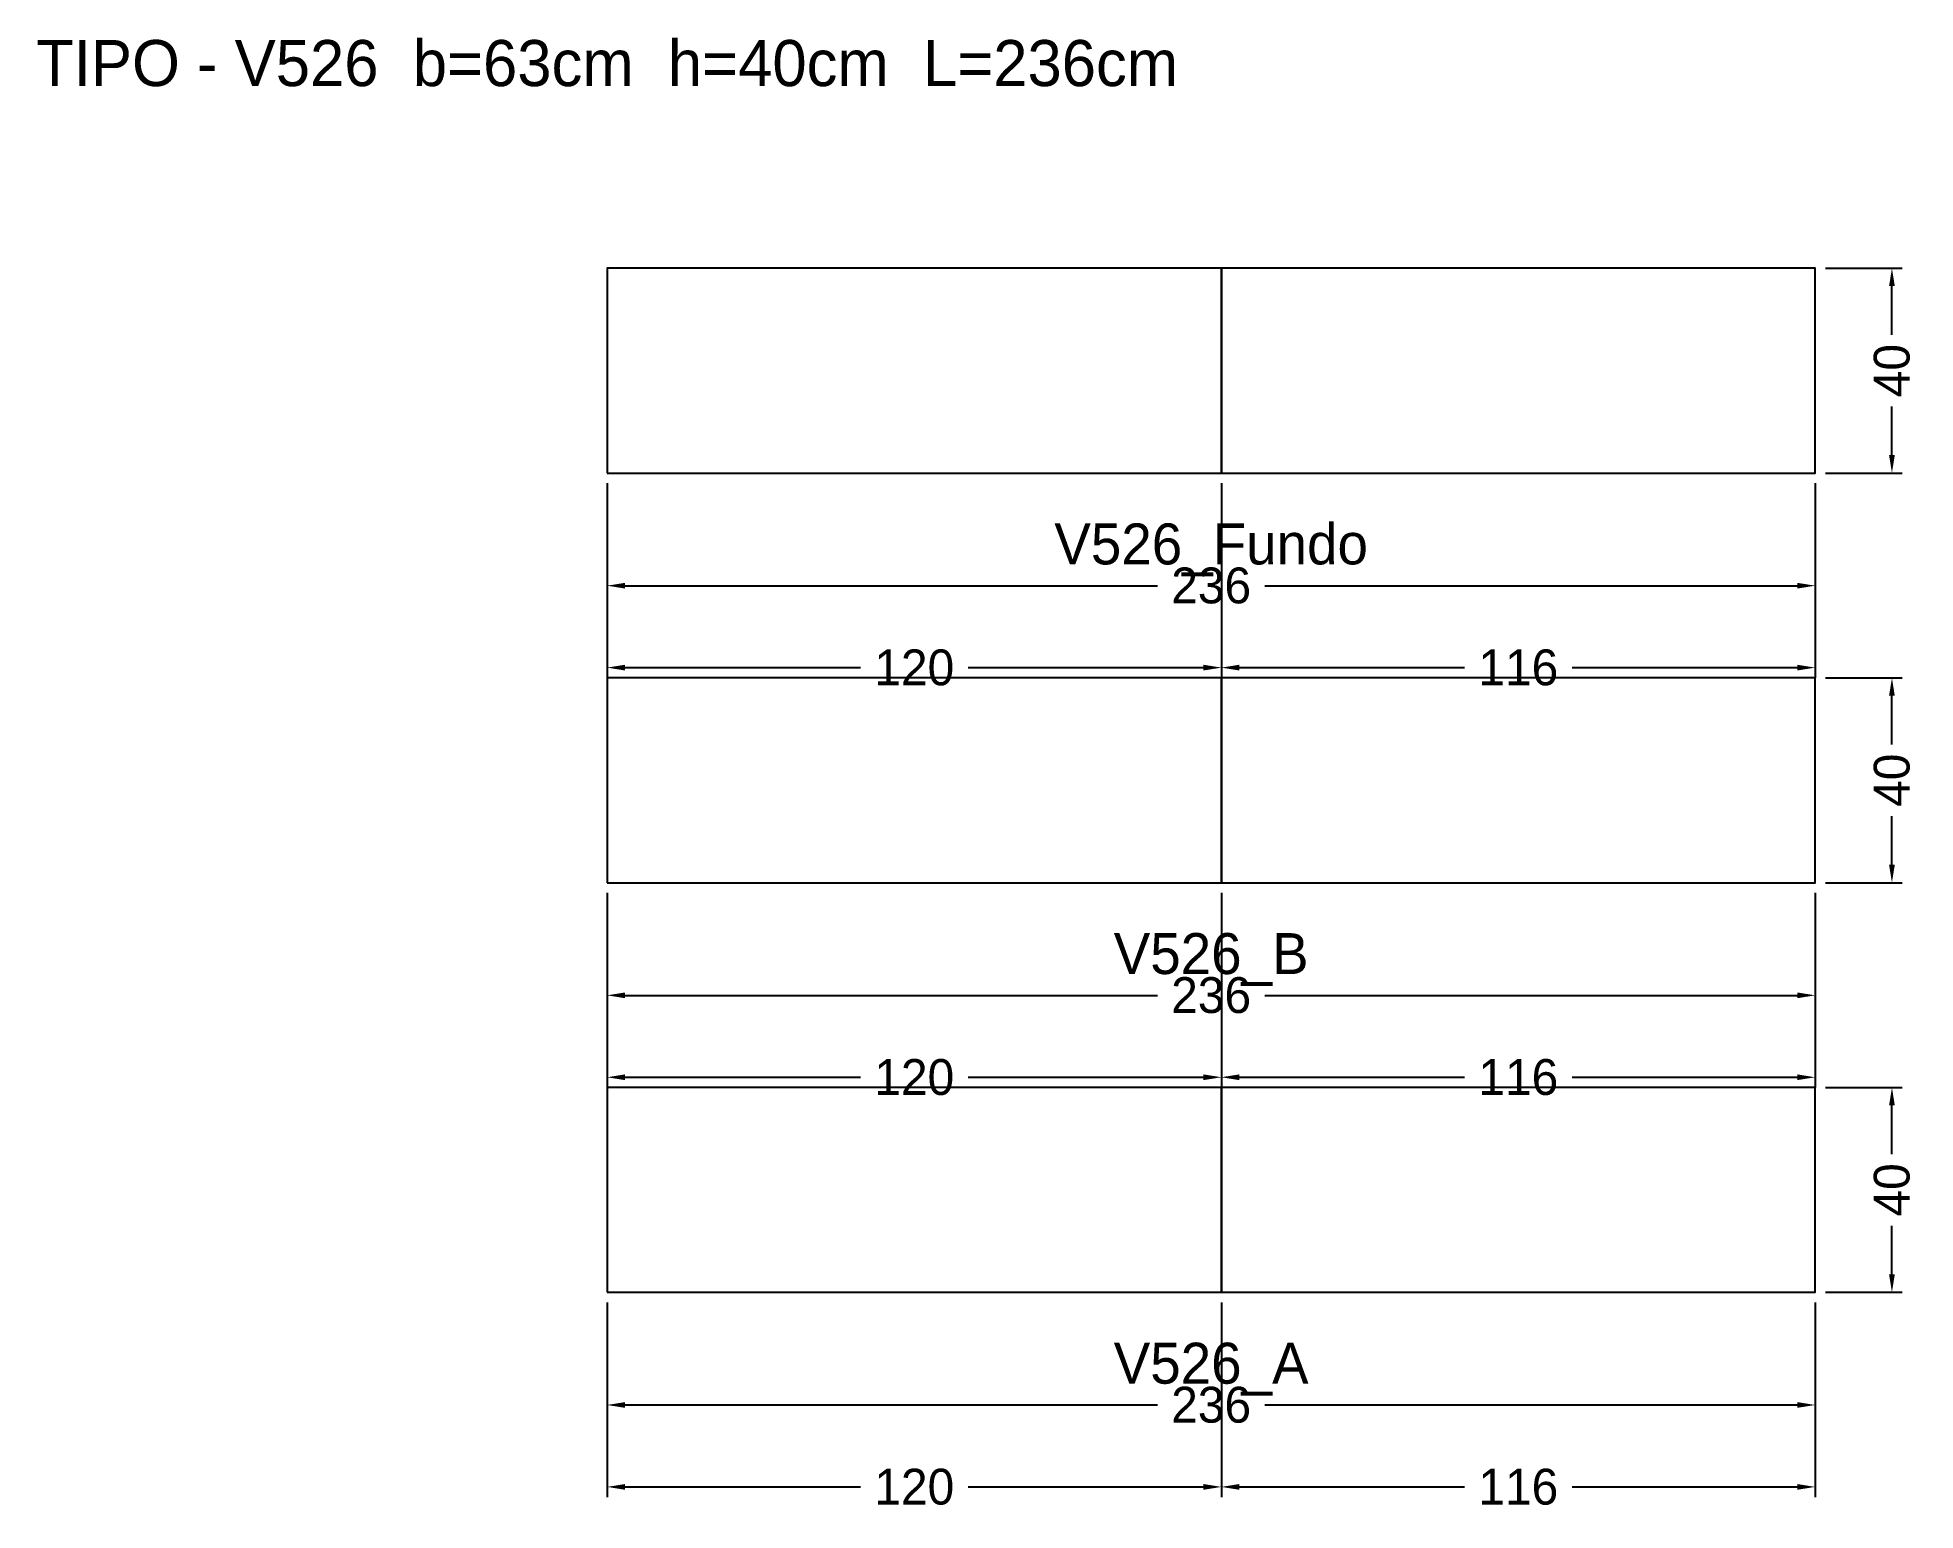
# Model space of a CAD drawing. Header units: metres. Extents: x -111 to 256, y -43 to 245.
import ezdxf

# ---------------------------------------------------------------- set-up
doc = ezdxf.new("R2010")
doc.units = ezdxf.units.M
for name, color, linetype in [('COTA', 3, 'Continuous'), ('NOMENCLATURA', 2, 'Continuous'), ('Paineis', 7, 'Continuous'), ('Texto Secao', 2, 'Continuous')]:
    doc.layers.add(name, color=color, linetype=linetype)
doc.dimstyles.new('COTA_VIG', dxfattribs={"dimtxt": 7, "dimasz": 3.5, "dimexe": 2, "dimexo": 2, "dimgap": 1.5, "dimtad": 1, "dimdec": 1, "dimcen": 2.5, "dimclrd": 3, "dimclre": 3, "dimclrt": 3, "dimazin": 3, "dimtfac": 1, "dimtmove": 0, "dimatfit": 3})

# ---------------------------------------------------------------- blocks, each defined once
blk = doc.blocks.new('_CLOSEDFILLED')
at = {"color": 0, "linetype": 'BYBLOCK'}
blk.add_solid([(-1, 0.16), (0, 0), (-1, -0.16)], dxfattribs=at)
blk = doc.blocks.new('*D1')
at = {"color": 3}
for p, q in [((0, -2), (0, -24)), ((236, -2), (236, -24)), ((3.5, -22), (107.5, -22)), ((128.5, -22), (232.5, -22))]:
    blk.add_line(p, q, dxfattribs=at)
at = {"layer": 'Defpoints'}
for p in [(0, 0), (236, 0), (0, -22)]:
    blk.add_point(p, dxfattribs=at)
at = {"layer": 'COTA', "color": 3, "xscale": 3.5, "yscale": 3.5, "rotation": 180}
blk.add_blockref('_CLOSEDFILLED', (0, -22), dxfattribs=at)
at = {"layer": 'COTA', "color": 3, "xscale": 3.5, "yscale": 3.5}
blk.add_blockref('_CLOSEDFILLED', (236, -22), dxfattribs=at)
at = {"layer": 'COTA', "color": 3, "insert": (118, -22), "char_height": 7, "attachment_point": 5}
blk.add_mtext('236', dxfattribs=at)
blk = doc.blocks.new('*D2')
at = {"color": 3}
for p, q in [((0, -2), (0, -40)), ((120, -2), (120, -40)), ((3.5, -38), (49.5, -38)), ((70.5, -38), (116.5, -38))]:
    blk.add_line(p, q, dxfattribs=at)
at = {"layer": 'Defpoints'}
for p in [(0, 0), (120, 0), (0, -38)]:
    blk.add_point(p, dxfattribs=at)
at = {"layer": 'COTA', "color": 3, "xscale": 3.5, "yscale": 3.5, "rotation": 180}
blk.add_blockref('_CLOSEDFILLED', (0, -38), dxfattribs=at)
at = {"layer": 'COTA', "color": 3, "xscale": 3.5, "yscale": 3.5}
blk.add_blockref('_CLOSEDFILLED', (120, -38), dxfattribs=at)
at = {"layer": 'COTA', "color": 3, "insert": (60, -38), "char_height": 7, "attachment_point": 5}
blk.add_mtext('120', dxfattribs=at)
blk = doc.blocks.new('*D3')
at = {"color": 3}
for p, q in [((120, -2), (120, -40)), ((236, -2), (236, -40)), ((123.5, -38), (167.5, -38)), ((188.5, -38), (232.5, -38))]:
    blk.add_line(p, q, dxfattribs=at)
at = {"layer": 'Defpoints'}
for p in [(120, 0), (236, 0), (120, -38)]:
    blk.add_point(p, dxfattribs=at)
at = {"layer": 'COTA', "color": 3, "xscale": 3.5, "yscale": 3.5, "rotation": 180}
blk.add_blockref('_CLOSEDFILLED', (120, -38), dxfattribs=at)
at = {"layer": 'COTA', "color": 3, "xscale": 3.5, "yscale": 3.5}
blk.add_blockref('_CLOSEDFILLED', (236, -38), dxfattribs=at)
at = {"layer": 'COTA', "color": 3, "insert": (178, -38), "char_height": 7, "attachment_point": 5}
blk.add_mtext('116', dxfattribs=at)
blk = doc.blocks.new('*D4')
at = {"color": 3}
for p, q in [((238, 40), (253, 40)), ((251, 27), (251, 36.5)), ((251, 3.5), (251, 13)), ((238, 0), (253, 0))]:
    blk.add_line(p, q, dxfattribs=at)
at = {"layer": 'Defpoints'}
for p in [(236, 40), (236, 0), (251, 0)]:
    blk.add_point(p, dxfattribs=at)
at = {"layer": 'COTA', "color": 3, "xscale": 3.5, "yscale": 3.5}
for p, rotation in [((251, 40), 90), ((251, 0), 270)]:
    blk.add_blockref('_CLOSEDFILLED', p, dxfattribs=dict(at, rotation=rotation))
at = {"layer": 'COTA', "color": 3, "insert": (251, 20), "char_height": 7, "attachment_point": 5, "rotation": 90}
blk.add_mtext('40', dxfattribs=at)
blk = doc.blocks.new('*D5')
at = {"color": 3}
for p, q in [((0, 78), (0, 56)), ((236, 78), (236, 56)), ((3.5, 58), (107.5, 58)), ((128.5, 58), (232.5, 58))]:
    blk.add_line(p, q, dxfattribs=at)
at = {"layer": 'Defpoints'}
for p in [(0, 80), (236, 80), (0, 58)]:
    blk.add_point(p, dxfattribs=at)
at = {"layer": 'COTA', "color": 3, "xscale": 3.5, "yscale": 3.5, "rotation": 180}
blk.add_blockref('_CLOSEDFILLED', (0, 58), dxfattribs=at)
at = {"layer": 'COTA', "color": 3, "xscale": 3.5, "yscale": 3.5}
blk.add_blockref('_CLOSEDFILLED', (236, 58), dxfattribs=at)
at = {"layer": 'COTA', "color": 3, "insert": (118, 58), "char_height": 7, "attachment_point": 5}
blk.add_mtext('236', dxfattribs=at)
blk = doc.blocks.new('*D6')
at = {"color": 3}
for p, q in [((0, 78), (0, 40)), ((120, 78), (120, 40)), ((3.5, 42), (49.5, 42)), ((70.5, 42), (116.5, 42))]:
    blk.add_line(p, q, dxfattribs=at)
at = {"layer": 'Defpoints'}
for p in [(0, 80), (120, 80), (0, 42)]:
    blk.add_point(p, dxfattribs=at)
at = {"layer": 'COTA', "color": 3, "xscale": 3.5, "yscale": 3.5, "rotation": 180}
blk.add_blockref('_CLOSEDFILLED', (0, 42), dxfattribs=at)
at = {"layer": 'COTA', "color": 3, "xscale": 3.5, "yscale": 3.5}
blk.add_blockref('_CLOSEDFILLED', (120, 42), dxfattribs=at)
at = {"layer": 'COTA', "color": 3, "insert": (60, 42), "char_height": 7, "attachment_point": 5}
blk.add_mtext('120', dxfattribs=at)
blk = doc.blocks.new('*D7')
at = {"color": 3}
for p, q in [((120, 78), (120, 40)), ((236, 78), (236, 40)), ((123.5, 42), (167.5, 42)), ((188.5, 42), (232.5, 42))]:
    blk.add_line(p, q, dxfattribs=at)
at = {"layer": 'Defpoints'}
for p in [(120, 80), (236, 80), (120, 42)]:
    blk.add_point(p, dxfattribs=at)
at = {"layer": 'COTA', "color": 3, "xscale": 3.5, "yscale": 3.5, "rotation": 180}
blk.add_blockref('_CLOSEDFILLED', (120, 42), dxfattribs=at)
at = {"layer": 'COTA', "color": 3, "xscale": 3.5, "yscale": 3.5}
blk.add_blockref('_CLOSEDFILLED', (236, 42), dxfattribs=at)
at = {"layer": 'COTA', "color": 3, "insert": (178, 42), "char_height": 7, "attachment_point": 5}
blk.add_mtext('116', dxfattribs=at)
blk = doc.blocks.new('*D8')
at = {"color": 3}
for p, q in [((238, 120), (253, 120)), ((251, 107), (251, 116.5)), ((251, 83.5), (251, 93)), ((238, 80), (253, 80))]:
    blk.add_line(p, q, dxfattribs=at)
at = {"layer": 'Defpoints'}
for p in [(236, 120), (236, 80), (251, 80)]:
    blk.add_point(p, dxfattribs=at)
at = {"layer": 'COTA', "color": 3, "xscale": 3.5, "yscale": 3.5}
for p, rotation in [((251, 120), 90), ((251, 80), 270)]:
    blk.add_blockref('_CLOSEDFILLED', p, dxfattribs=dict(at, rotation=rotation))
at = {"layer": 'COTA', "color": 3, "insert": (251, 100), "char_height": 7, "attachment_point": 5, "rotation": 90}
blk.add_mtext('40', dxfattribs=at)
blk = doc.blocks.new('*D9')
at = {"color": 3}
for p, q in [((0, 158), (0, 136)), ((236, 158), (236, 136)), ((3.5, 138), (107.5, 138)), ((128.5, 138), (232.5, 138))]:
    blk.add_line(p, q, dxfattribs=at)
at = {"layer": 'Defpoints'}
for p in [(0, 160), (236, 160), (0, 138)]:
    blk.add_point(p, dxfattribs=at)
at = {"layer": 'COTA', "color": 3, "xscale": 3.5, "yscale": 3.5, "rotation": 180}
blk.add_blockref('_CLOSEDFILLED', (0, 138), dxfattribs=at)
at = {"layer": 'COTA', "color": 3, "xscale": 3.5, "yscale": 3.5}
blk.add_blockref('_CLOSEDFILLED', (236, 138), dxfattribs=at)
at = {"layer": 'COTA', "color": 3, "insert": (118, 138), "char_height": 7, "attachment_point": 5}
blk.add_mtext('236', dxfattribs=at)
blk = doc.blocks.new('*D10')
at = {"color": 3}
for p, q in [((0, 158), (0, 120)), ((120, 158), (120, 120)), ((3.5, 122), (49.5, 122)), ((70.5, 122), (116.5, 122))]:
    blk.add_line(p, q, dxfattribs=at)
at = {"layer": 'Defpoints'}
for p in [(0, 160), (120, 160), (0, 122)]:
    blk.add_point(p, dxfattribs=at)
at = {"layer": 'COTA', "color": 3, "xscale": 3.5, "yscale": 3.5, "rotation": 180}
blk.add_blockref('_CLOSEDFILLED', (0, 122), dxfattribs=at)
at = {"layer": 'COTA', "color": 3, "xscale": 3.5, "yscale": 3.5}
blk.add_blockref('_CLOSEDFILLED', (120, 122), dxfattribs=at)
at = {"layer": 'COTA', "color": 3, "insert": (60, 122), "char_height": 7, "attachment_point": 5}
blk.add_mtext('120', dxfattribs=at)
blk = doc.blocks.new('*D11')
at = {"color": 3}
for p, q in [((120, 158), (120, 120)), ((236, 158), (236, 120)), ((123.5, 122), (167.5, 122)), ((188.5, 122), (232.5, 122))]:
    blk.add_line(p, q, dxfattribs=at)
at = {"layer": 'Defpoints'}
for p in [(120, 160), (236, 160), (120, 122)]:
    blk.add_point(p, dxfattribs=at)
at = {"layer": 'COTA', "color": 3, "xscale": 3.5, "yscale": 3.5, "rotation": 180}
blk.add_blockref('_CLOSEDFILLED', (120, 122), dxfattribs=at)
at = {"layer": 'COTA', "color": 3, "xscale": 3.5, "yscale": 3.5}
blk.add_blockref('_CLOSEDFILLED', (236, 122), dxfattribs=at)
at = {"layer": 'COTA', "color": 3, "insert": (178, 122), "char_height": 7, "attachment_point": 5}
blk.add_mtext('116', dxfattribs=at)
blk = doc.blocks.new('*D12')
at = {"color": 3}
for p, q in [((238, 200), (253, 200)), ((251, 187), (251, 196.5)), ((251, 163.5), (251, 173)), ((238, 160), (253, 160))]:
    blk.add_line(p, q, dxfattribs=at)
at = {"layer": 'Defpoints'}
for p in [(236, 200), (236, 160), (251, 160)]:
    blk.add_point(p, dxfattribs=at)
at = {"layer": 'COTA', "color": 3, "xscale": 3.5, "yscale": 3.5}
for p, rotation in [((251, 200), 90), ((251, 160), 270)]:
    blk.add_blockref('_CLOSEDFILLED', p, dxfattribs=dict(at, rotation=rotation))
at = {"layer": 'COTA', "color": 3, "insert": (251, 180), "char_height": 7, "attachment_point": 5, "rotation": 90}
blk.add_mtext('40', dxfattribs=at)

msp = doc.modelspace()

# ---------------------------------------------------------------- linework, layer by layer
at = {"layer": 'Paineis'}
for points in [[(0, 160), (120, 160), (120, 200), (0, 200)], [(120, 160), (236, 160), (236, 200), (120, 200)], [(0, 80), (120, 80), (120, 120), (0, 120)], [(120, 80), (236, 80), (236, 120), (120, 120)], [(0, 0), (120, 0), (120, 40), (0, 40)], [(120, 0), (236, 0), (236, 40), (120, 40)]]:
    msp.add_lwpolyline(points, close=True, dxfattribs=at)

# ---------------------------------------------------------------- texts
at = {"layer": 'NOMENCLATURA', "insert": (0, 240), "char_height": 9, "width": 256, "attachment_point": 5}
msp.add_mtext('TIPO - V526  b=63cm  h=40cm  L=236cm', dxfattribs=at)
at = {"layer": 'Texto Secao', "char_height": 8, "width": 256, "attachment_point": 5}
for s, insert in [('V526_Fundo', (118, 145)), ('V526_B', (118, 65)), ('V526_A', (118, -15))]:
    msp.add_mtext(s, dxfattribs=dict(at, insert=insert))

# ---------------------------------------------------------------- dimensions: what is measured, and where the dimension line sits
at = {"layer": 'COTA'}
for base, p1, p2, picture, middle in [((251, 160), (236, 160), (236, 200), '*D12', (251, 180)), ((251, 80), (236, 80), (236, 120), '*D8', (251, 100)), ((251, 0), (236, 0), (236, 40), '*D4', (251, 20))]:
    dim = msp.add_linear_dim(base=base, p1=p1, p2=p2, angle=90, dimstyle='COTA_VIG', dxfattribs=at)
    dim.commit()
    dim.dimension.update_dxf_attribs({"geometry": picture, "text_midpoint": middle})
for base, p1, p2, picture, middle in [((0, 138), (0, 160), (236, 160), '*D9', (118, 138)), ((0, 122), (0, 160), (120, 160), '*D10', (60, 122)), ((120, 122), (120, 160), (236, 160), '*D11', (178, 122)), ((0, 58), (0, 80), (236, 80), '*D5', (118, 58)), ((0, 42), (0, 80), (120, 80), '*D6', (60, 42)), ((120, 42), (120, 80), (236, 80), '*D7', (178, 42)), ((0, -22), (0, 0), (236, 0), '*D1', (118, -22)), ((0, -38), (0, 0), (120, 0), '*D2', (60, -38)), ((120, -38), (120, 0), (236, 0), '*D3', (178, -38))]:
    dim = msp.add_linear_dim(base=base, p1=p1, p2=p2, dimstyle='COTA_VIG', dxfattribs=at)
    dim.commit()
    dim.dimension.update_dxf_attribs({"geometry": picture, "text_midpoint": middle})

doc.saveas('drawing.dxf')
